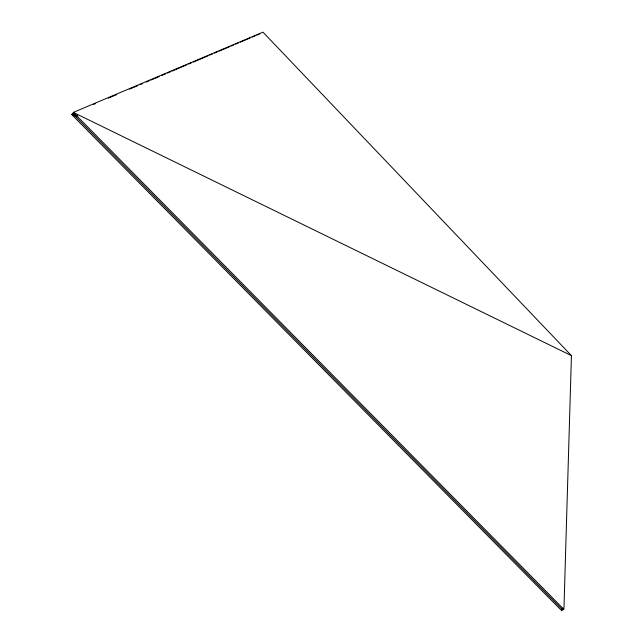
<?xml version="1.0" encoding="UTF-8"?>
<svg xmlns="http://www.w3.org/2000/svg" width="643" height="643" viewBox="0 0 643 643"><rect width="100%" height="100%" fill="white"/><g stroke="black" fill="none" stroke-linecap="round" stroke-linejoin="round"><path stroke-width="0.96" d="M571.442 355.659L563.919 609.387L73.35 112.396L262.987 32.15L571.442 355.659L73.35 112.396M562.955 608.109L562.89 610.119L72.458 113.377L74.299 112.597M561.926 608.849L561.861 610.85L71.558 114.358L74.323 113.176M93.661 104.375L95.502 103.595M108.41 98.122L116.704 94.601M129.613 89.12L137.907 85.599M140.68 84.426L142.521 83.646M146.21 82.079L148.975 80.905M150.816 80.126L159.118 76.605M161.883 75.432L165.572 73.865M167.413 73.085L170.178 71.912M172.019 71.124L186.775 64.871M188.616 64.083L191.381 62.91M193.23 62.13L207.978 55.869M209.819 55.089L212.584 53.916M214.432 53.128L217.197 51.954M219.038 51.175L229.181 46.875M231.022 46.087L233.795 44.914M235.635 44.134L238.4 42.96M240.249 42.181L250.384 37.873M252.233 37.093L254.998 35.92M256.838 35.132L259.603 33.958M72.458 113.377L77.867 116.013M71.558 114.358L76.975 116.994"/></g></svg>
